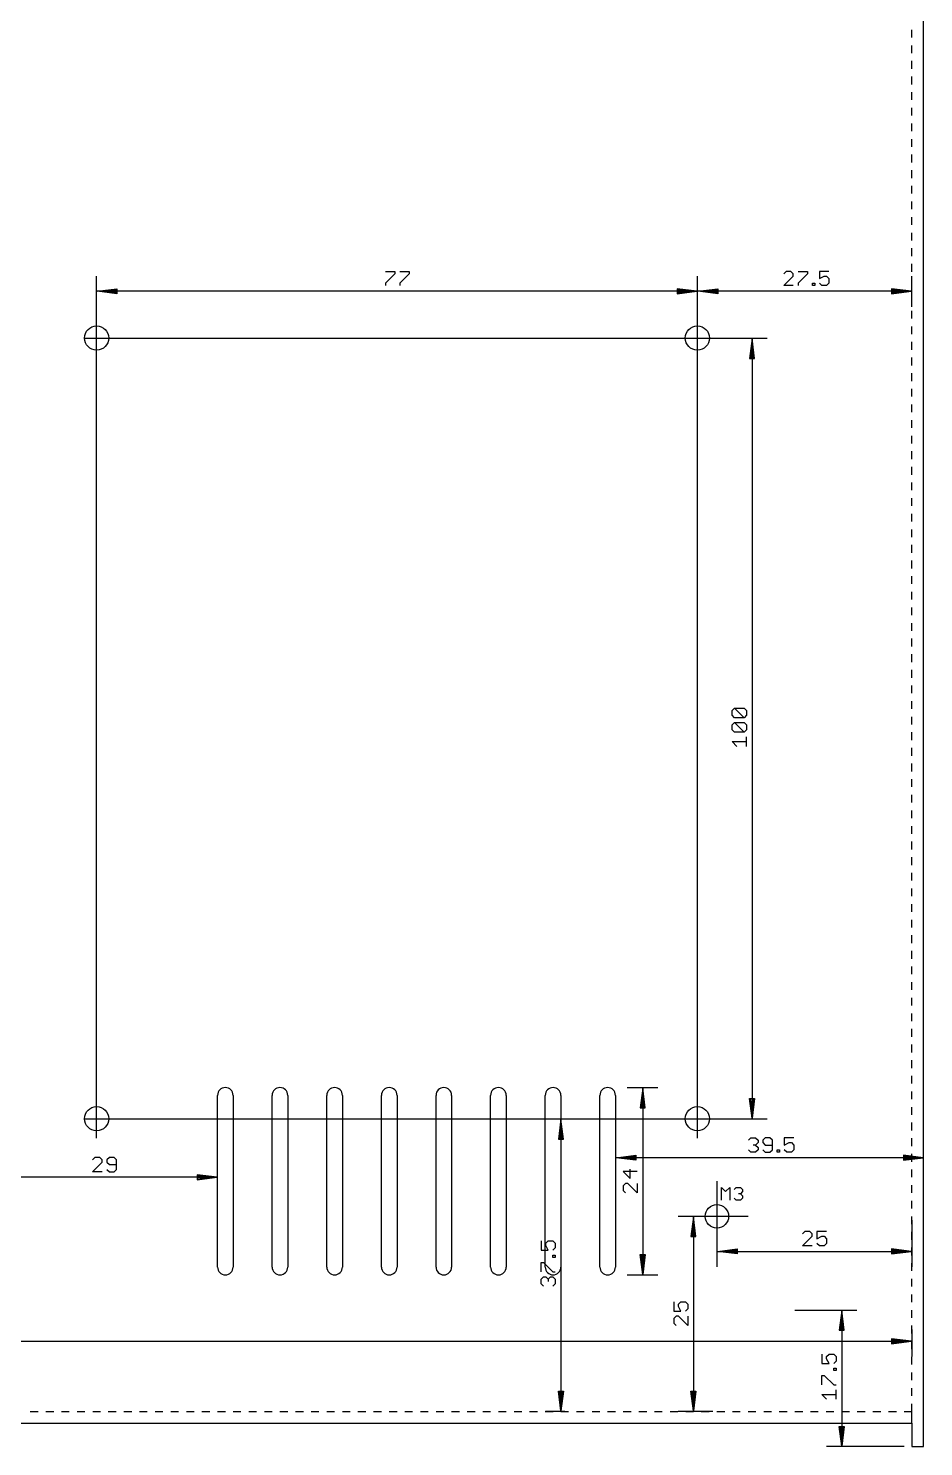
# Model space of a CAD drawing. Extents: x -7 to 590, y -48 to 445.
# Drawn here: x 175.2 to 290, y 97 to 278.7 of the extents above; entities that cross this region are included whole.
import ezdxf

# ---------------------------------------------------------------- set-up
doc = ezdxf.new("R2010")
doc.units = 0
for name, color, linetype in [('113', 4, 'CONTINUOUS'), ('138', 213, 'CONTINUOUS'), ('140', 1, 'CONTINUOUS'), ('20', 7, 'CONTINUOUS'), ('47', 2, 'CONTINUOUS')]:
    doc.layers.add(name, color=color, linetype=linetype)

msp = doc.modelspace()

# ---------------------------------------------------------------- linework, layer by layer
at = {"layer": '113'}
for p, q in [((199.5, 120), (199.5, 142)), ((201.5, 142), (201.5, 120)), ((206.5, 120), (206.5, 142)), ((208.5, 142), (208.5, 120)), ((213.5, 120), (213.5, 142)), ((215.5, 142), (215.5, 120)), ((220.5, 120), (220.5, 142)), ((222.5, 142), (222.5, 120)), ((227.5, 120), (227.5, 142)), ((229.5, 142), (229.5, 120)), ((234.5, 120), (234.5, 142)), ((236.5, 142), (236.5, 120)), ((241.5, 120), (241.5, 142)), ((243.5, 142), (243.5, 120)), ((248.5, 120), (248.5, 142)), ((250.5, 142), (250.5, 120))]:
    msp.add_line(p, q, dxfattribs=at)
for centre, start, end in [((200.5, 142), 90, 180), ((200.5, 142), 0, 90), ((207.5, 142), 90, 180), ((207.5, 142), 0, 90), ((214.5, 142), 90, 180), ((214.5, 142), 0, 90), ((221.5, 142), 90, 180), ((221.5, 142), 0, 90), ((228.5, 142), 90, 180), ((228.5, 142), 0, 90), ((235.5, 142), 90, 180), ((235.5, 142), 0, 90), ((242.5, 142), 90, 180), ((242.5, 142), 0, 90), ((249.5, 142), 90, 180), ((249.5, 142), 0, 90), ((200.5, 120), 180, 270), ((200.5, 120), 270, 0), ((207.5, 120), 180, 270), ((207.5, 120), 270, 0), ((214.5, 120), 180, 270), ((214.5, 120), 270, 0), ((221.5, 120), 180, 270), ((221.5, 120), 270, 0), ((228.5, 120), 180, 270), ((228.5, 120), 270, 0), ((235.5, 120), 180, 270), ((235.5, 120), 270, 0), ((242.5, 120), 180, 270), ((242.5, 120), 270, 0), ((249.5, 120), 180, 270), ((249.5, 120), 270, 0)]:
    msp.add_arc(centre, 1, start, end, dxfattribs=at)
at = {"layer": '138'}
for centre in [(184, 239), (261, 239), (184, 139), (261, 139)]:
    msp.add_circle(centre, 1.55, dxfattribs=at)
at = {"layer": '140'}
msp.add_circle((263.5, 126.5), 1.5, dxfattribs=at)
at = {"layer": '20'}
for p, q in [((290, 97), (290, 335)), ((288.5, 277.5), (288.5, 278.5)), ((288.5, 275.5), (288.5, 276.5)), ((288.5, 273.5), (288.5, 274.5)), ((288.5, 271.5), (288.5, 272.5)), ((288.5, 269.5), (288.5, 270.5)), ((288.5, 267.5), (288.5, 268.5)), ((288.5, 265.5), (288.5, 266.5)), ((288.5, 263.5), (288.5, 264.5)), ((288.5, 261.5), (288.5, 262.5)), ((288.5, 259.5), (288.5, 260.5)), ((288.5, 257.5), (288.5, 258.5)), ((288.5, 255.5), (288.5, 256.5)), ((288.5, 253.5), (288.5, 254.5)), ((288.5, 251.5), (288.5, 252.5)), ((288.5, 249.5), (288.5, 250.5)), ((288.5, 247.5), (288.5, 248.5)), ((288.5, 245.5), (288.5, 246.5)), ((288.5, 243.5), (288.5, 244.5)), ((288.5, 241.5), (288.5, 242.5)), ((288.5, 239.5), (288.5, 240.5)), ((288.5, 237.5), (288.5, 238.5)), ((288.5, 235.5), (288.5, 236.5)), ((288.5, 233.5), (288.5, 234.5)), ((288.5, 231.5), (288.5, 232.5)), ((288.5, 229.5), (288.5, 230.5)), ((288.5, 227.5), (288.5, 228.5)), ((288.5, 225.5), (288.5, 226.5)), ((288.5, 223.5), (288.5, 224.5)), ((288.5, 221.5), (288.5, 222.5)), ((288.5, 219.5), (288.5, 220.5)), ((288.5, 217.5), (288.5, 218.5)), ((288.5, 215.5), (288.5, 216.5)), ((288.5, 213.5), (288.5, 214.5)), ((288.5, 211.5), (288.5, 212.5)), ((288.5, 209.5), (288.5, 210.5)), ((288.5, 207.5), (288.5, 208.5)), ((288.5, 205.5), (288.5, 206.5)), ((288.5, 203.5), (288.5, 204.5)), ((288.5, 201.5), (288.5, 202.5)), ((288.5, 199.5), (288.5, 200.5)), ((288.5, 197.5), (288.5, 198.5)), ((288.5, 195.5), (288.5, 196.5)), ((288.5, 193.5), (288.5, 194.5)), ((288.5, 191.5), (288.5, 192.5)), ((288.5, 189.5), (288.5, 190.5)), ((288.5, 187.5), (288.5, 188.5)), ((288.5, 185.5), (288.5, 186.5)), ((288.5, 183.5), (288.5, 184.5)), ((288.5, 181.5), (288.5, 182.5)), ((288.5, 179.5), (288.5, 180.5)), ((288.5, 177.5), (288.5, 178.5)), ((288.5, 175.5), (288.5, 176.5)), ((288.5, 173.5), (288.5, 174.5)), ((288.5, 171.5), (288.5, 172.5)), ((288.5, 169.5), (288.5, 170.5)), ((288.5, 167.5), (288.5, 168.5)), ((288.5, 165.5), (288.5, 166.5)), ((288.5, 163.5), (288.5, 164.5)), ((288.5, 161.5), (288.5, 162.5)), ((288.5, 159.5), (288.5, 160.5)), ((288.5, 157.5), (288.5, 158.5)), ((288.5, 155.5), (288.5, 156.5)), ((288.5, 153.5), (288.5, 154.5)), ((288.5, 151.5), (288.5, 152.5)), ((288.5, 149.5), (288.5, 150.5)), ((288.5, 147.5), (288.5, 148.5)), ((288.5, 145.5), (288.5, 146.5)), ((288.5, 143.5), (288.5, 144.5)), ((288.5, 141.5), (288.5, 142.5)), ((288.5, 139.5), (288.5, 140.5)), ((288.5, 137.5), (288.5, 138.5)), ((288.5, 135.5), (288.5, 136.5)), ((288.5, 133.5), (288.5, 134.5)), ((288.5, 131.5), (288.5, 132.5)), ((288.5, 129.5), (288.5, 130.5)), ((288.5, 127.5), (288.5, 128.5)), ((288.5, 125.5), (288.5, 126.5)), ((288.5, 123.5), (288.5, 124.5)), ((288.5, 121.5), (288.5, 122.5)), ((288.5, 119.5), (288.5, 120.5)), ((288.5, 117.5), (288.5, 118.5)), ((288.5, 115.5), (288.5, 116.5)), ((288.5, 113.5), (288.5, 114.5)), ((288.5, 111.5), (288.5, 112.5)), ((288.5, 109.5), (288.5, 110.5)), ((288.5, 107.5), (288.5, 108.5)), ((288.5, 105.5), (288.5, 106.5)), ((288.5, 103.5), (288.5, 104.5)), ((288.5, 101.5), (288.5, 102.5)), ((1.5, 100), (288.5, 100)), ((175.5, 101.5), (176.5, 101.5)), ((177.5, 101.5), (178.5, 101.5)), ((179.5, 101.5), (180.5, 101.5)), ((181.5, 101.5), (182.5, 101.5)), ((183.5, 101.5), (184.5, 101.5)), ((185.5, 101.5), (186.5, 101.5)), ((187.5, 101.5), (188.5, 101.5)), ((189.5, 101.5), (190.5, 101.5)), ((191.5, 101.5), (192.5, 101.5)), ((193.5, 101.5), (194.5, 101.5)), ((195.5, 101.5), (196.5, 101.5)), ((197.5, 101.5), (198.5, 101.5)), ((199.5, 101.5), (200.5, 101.5)), ((201.5, 101.5), (202.5, 101.5)), ((203.5, 101.5), (204.5, 101.5)), ((205.5, 101.5), (206.5, 101.5)), ((207.5, 101.5), (208.5, 101.5)), ((209.5, 101.5), (210.5, 101.5)), ((211.5, 101.5), (212.5, 101.5)), ((213.5, 101.5), (214.5, 101.5)), ((215.5, 101.5), (216.5, 101.5)), ((217.5, 101.5), (218.5, 101.5)), ((219.5, 101.5), (220.5, 101.5)), ((221.5, 101.5), (222.5, 101.5)), ((223.5, 101.5), (224.5, 101.5)), ((225.5, 101.5), (226.5, 101.5)), ((227.5, 101.5), (228.5, 101.5)), ((229.5, 101.5), (230.5, 101.5)), ((231.5, 101.5), (232.5, 101.5)), ((233.5, 101.5), (234.5, 101.5)), ((235.5, 101.5), (236.5, 101.5)), ((237.5, 101.5), (238.5, 101.5)), ((239.5, 101.5), (240.5, 101.5)), ((241.5, 101.5), (242.5, 101.5)), ((243.5, 101.5), (244.5, 101.5)), ((245.5, 101.5), (246.5, 101.5)), ((247.5, 101.5), (248.5, 101.5)), ((249.5, 101.5), (250.5, 101.5)), ((251.5, 101.5), (252.5, 101.5)), ((253.5, 101.5), (254.5, 101.5)), ((255.5, 101.5), (256.5, 101.5)), ((257.5, 101.5), (258.5, 101.5)), ((259.5, 101.5), (260.5, 101.5)), ((261.5, 101.5), (262.5, 101.5)), ((263.5, 101.5), (264.5, 101.5)), ((265.5, 101.5), (266.5, 101.5)), ((267.5, 101.5), (268.5, 101.5)), ((269.5, 101.5), (270.5, 101.5)), ((271.5, 101.5), (272.5, 101.5)), ((273.5, 101.5), (274.5, 101.5)), ((275.5, 101.5), (276.5, 101.5)), ((277.5, 101.5), (278.5, 101.5)), ((279.5, 101.5), (280.5, 101.5)), ((281.5, 101.5), (282.5, 101.5)), ((283.5, 101.5), (284.5, 101.5)), ((285.5, 101.5), (286.5, 101.5)), ((287.5, 101.5), (288.5, 101.5)), ((288.5, 100), (288.5, 101.5)), ((288.5, 100), (288.5, 97)), ((288.5, 97), (290, 97))]:
    msp.add_line(p, q, dxfattribs=at)
at = {"layer": '47'}
for p, q in [((221.0083, 247.5299), (222.2072, 247.5299)), ((222.2072, 247.2302), (221.0083, 246.0313)), ((222.2072, 247.5299), (222.2072, 247.2302)), ((222.8499, 247.5299), (224.0488, 247.5299)), ((224.0488, 247.2302), (222.8499, 246.0313)), ((224.0488, 247.5299), (224.0488, 247.2302)), ((272.362, 247.5299), (272.0623, 247.2302)), ((272.9614, 247.5299), (272.362, 247.5299)), ((273.2612, 247.2302), (272.9614, 247.5299)), ((273.2612, 246.9305), (273.2612, 247.2302)), ((273.9038, 247.5299), (275.1027, 247.5299)), ((275.1027, 247.2302), (273.9038, 246.0313)), ((275.1027, 247.5299), (275.1027, 247.2302)), ((277.8651, 247.5299), (276.6662, 247.5299)), ((276.6662, 247.5299), (276.6662, 246.6308)), ((184, 136.5), (184, 246.95)), ((184.065, 245), (186.6, 245.3192)), ((184.065, 245), (186.6, 245.26)), ((186.6, 245.3192), (186.6, 244.6808)), ((221.0083, 246.0313), (221.0083, 245.7316)), ((222.8499, 246.0313), (222.8499, 245.7316)), ((260.935, 245), (258.4, 245.3192)), ((258.4, 245.3192), (258.4, 244.6808)), ((260.935, 245), (258.4, 245.26)), ((261, 241), (261, 246.95)), ((261, 136.5), (261, 246.95)), ((261.065, 245), (263.6, 245.3192)), ((261.065, 245), (263.6, 245.26)), ((263.6, 245.3192), (263.6, 244.6808)), ((272.0623, 245.7316), (273.2612, 246.9305)), ((273.2612, 245.7316), (272.0623, 245.7316)), ((273.9038, 246.0313), (273.9038, 245.7316)), ((275.7454, 245.7316), (275.7454, 246.0313)), ((275.7454, 246.0313), (276.0451, 246.0313)), ((276.0451, 245.7316), (275.7454, 245.7316)), ((276.0451, 246.0313), (276.0451, 245.7316)), ((276.6662, 246.6308), (277.2656, 246.9305)), ((276.9659, 245.7316), (276.6662, 246.0313)), ((277.5654, 245.7316), (276.9659, 245.7316)), ((277.2656, 246.9305), (277.5654, 246.9305)), ((277.5654, 246.9305), (277.8651, 246.6308)), ((277.8651, 246.0313), (277.5654, 245.7316)), ((277.8651, 246.6308), (277.8651, 246.0313)), ((288.435, 245), (285.9, 245.3192)), ((285.9, 245.3192), (285.9, 244.6808)), ((288.435, 245), (285.9, 245.26)), ((288.5, 243), (288.5, 246.95)), ((184.065, 245), (186.6, 245.13)), ((260.935, 245), (184.065, 245)), ((186.6, 244.6808), (184.065, 245)), ((186.6, 244.87), (184.065, 245)), ((186.6, 244.74), (184.065, 245)), ((260.935, 245), (258.4, 245.13)), ((258.4, 244.6808), (260.935, 245)), ((258.4, 244.87), (260.935, 245)), ((258.4, 244.74), (260.935, 245)), ((261.065, 245), (263.6, 245.13)), ((288.435, 245), (261.065, 245)), ((263.6, 244.6808), (261.065, 245)), ((263.6, 244.87), (261.065, 245)), ((263.6, 244.74), (261.065, 245)), ((288.435, 245), (285.9, 245.13)), ((285.9, 244.6808), (288.435, 245)), ((285.9, 244.87), (288.435, 245)), ((285.9, 244.74), (288.435, 245)), ((182.5, 239), (269.95, 239)), ((268, 238.935), (267.6808, 236.4)), ((268, 238.935), (267.74, 236.4)), ((268, 238.935), (267.87, 236.4)), ((268, 238.935), (268, 139.065)), ((268.3192, 236.4), (268, 238.935)), ((268.13, 236.4), (268, 238.935)), ((268.26, 236.4), (268, 238.935)), ((267.6808, 236.4), (268.3192, 236.4)), ((265.4446, 191.2963), (265.7528, 191.6045)), ((265.4446, 190.6799), (265.4446, 191.2963)), ((265.7528, 191.6045), (266.9856, 191.6045)), ((266.9856, 190.3717), (265.7528, 191.6045)), ((266.9856, 191.6045), (267.2938, 191.2963)), ((267.2938, 191.2963), (267.2938, 190.6799)), ((265.7528, 190.3717), (265.4446, 190.6799)), ((265.4446, 189.4547), (265.7528, 189.7629)), ((265.4446, 188.8383), (265.4446, 189.4547)), ((266.9856, 190.3717), (265.7528, 190.3717)), ((265.7528, 189.7629), (266.9856, 189.7629)), ((266.9856, 188.5301), (265.7528, 189.7629)), ((267.2938, 190.6799), (266.9856, 190.3717)), ((266.9856, 189.7629), (267.2938, 189.4547)), ((267.2938, 189.4547), (267.2938, 188.8383)), ((265.7528, 188.5301), (265.4446, 188.8383)), ((266.061, 186.6885), (265.4446, 187.3049)), ((265.4446, 187.3049), (267.2938, 187.3049)), ((266.9856, 188.5301), (265.7528, 188.5301)), ((267.2938, 188.8383), (266.9856, 188.5301)), ((267.2938, 186.6885), (267.2938, 187.9213)), ((252, 143), (255.95, 143)), ((254, 142.935), (253.6808, 140.4)), ((254, 142.935), (253.74, 140.4)), ((254, 142.935), (253.87, 140.4)), ((254, 142.935), (254, 119.065)), ((254.3192, 140.4), (254, 142.935)), ((254.13, 140.4), (254, 142.935)), ((254.26, 140.4), (254, 142.935)), ((253.6808, 140.4), (254.3192, 140.4)), ((268, 139.065), (267.6808, 141.6)), ((267.6808, 141.6), (268.3192, 141.6)), ((268, 139.065), (267.74, 141.6)), ((268, 139.065), (267.87, 141.6)), ((268.3192, 141.6), (268, 139.065)), ((268.13, 141.6), (268, 139.065)), ((268.26, 141.6), (268, 139.065)), ((182.5, 139), (269.95, 139)), ((242, 139), (245.45, 139)), ((243.5, 138.935), (243.1808, 136.4)), ((243.5, 138.935), (243.24, 136.4)), ((243.5, 138.935), (243.37, 136.4)), ((243.5, 138.935), (243.5, 101.565)), ((243.8192, 136.4), (243.5, 138.935)), ((243.63, 136.4), (243.5, 138.935)), ((243.76, 136.4), (243.5, 138.935)), ((243.1808, 136.4), (243.8192, 136.4)), ((267.5369, 136.2472), (267.8451, 136.5554)), ((267.8451, 136.5554), (268.4615, 136.5554)), ((268.4615, 136.5554), (268.7697, 136.2472)), ((269.6866, 136.5554), (269.3784, 136.2472)), ((270.303, 136.5554), (269.6866, 136.5554)), ((270.6112, 136.2472), (270.303, 136.5554)), ((273.3736, 136.5554), (272.1408, 136.5554)), ((272.1408, 136.5554), (272.1408, 135.6308)), ((250.5, 136), (250.5, 132.05)), ((267.8451, 134.7062), (267.5369, 135.0144)), ((268.4615, 134.7062), (267.8451, 134.7062)), ((268.4615, 135.6308), (268.1533, 135.6308)), ((268.7697, 135.939), (268.4615, 135.6308)), ((268.4615, 135.6308), (268.7697, 135.3226)), ((268.7697, 135.0144), (268.4615, 134.7062)), ((268.7697, 136.2472), (268.7697, 135.939)), ((268.7697, 135.3226), (268.7697, 135.0144)), ((269.3784, 136.2472), (269.3784, 135.939)), ((269.3784, 135.939), (269.6866, 135.6308)), ((269.3784, 135.0144), (269.6866, 134.7062)), ((269.6866, 135.6308), (270.6112, 135.6308)), ((269.6866, 134.7062), (270.303, 134.7062)), ((270.303, 134.7062), (270.6112, 135.0144)), ((270.6112, 135.0144), (270.6112, 136.2472)), ((271.22, 134.7062), (271.22, 135.0144)), ((271.22, 135.0144), (271.5282, 135.0144)), ((271.5282, 134.7062), (271.22, 134.7062)), ((271.5282, 135.0144), (271.5282, 134.7062)), ((272.1408, 135.6308), (272.7572, 135.939)), ((272.449, 134.7062), (272.1408, 135.0144)), ((273.0654, 134.7062), (272.449, 134.7062)), ((272.7572, 135.939), (273.0654, 135.939)), ((273.0654, 135.939), (273.3736, 135.6308)), ((273.3736, 135.0144), (273.0654, 134.7062)), ((273.3736, 135.6308), (273.3736, 135.0144)), ((290, 132.5), (290, 135.95)), ((183.7911, 134.0554), (183.4829, 133.7472)), ((183.4829, 132.2062), (184.7157, 133.439)), ((184.4075, 134.0554), (183.7911, 134.0554)), ((184.7157, 133.7472), (184.4075, 134.0554)), ((184.7157, 133.439), (184.7157, 133.7472)), ((185.6327, 134.0554), (185.3245, 133.7472)), ((185.3245, 133.7472), (185.3245, 133.439)), ((185.3245, 133.439), (185.6327, 133.1308)), ((186.2491, 134.0554), (185.6327, 134.0554)), ((185.6327, 133.1308), (186.5573, 133.1308)), ((186.5573, 133.7472), (186.2491, 134.0554)), ((186.5573, 132.5144), (186.5573, 133.7472)), ((199.5, 130), (199.5, 133.45)), ((250.565, 134), (253.1, 134.3192)), ((250.565, 134), (253.1, 134.26)), ((250.565, 134), (253.1, 134.13)), ((289.935, 134), (250.565, 134)), ((253.1, 133.6808), (250.565, 134)), ((253.1, 133.87), (250.565, 134)), ((253.1, 133.74), (250.565, 134)), ((253.1, 134.3192), (253.1, 133.6808)), ((289.935, 134), (287.4, 134.3192)), ((287.4, 134.3192), (287.4, 133.6808)), ((289.935, 134), (287.4, 134.26)), ((289.935, 134), (287.4, 134.13)), ((287.4, 133.6808), (289.935, 134)), ((287.4, 133.87), (289.935, 134)), ((287.4, 133.74), (289.935, 134)), ((199.435, 131.5), (170.565, 131.5)), ((184.7157, 132.2062), (183.4829, 132.2062)), ((185.3245, 132.5144), (185.6327, 132.2062)), ((185.6327, 132.2062), (186.2491, 132.2062)), ((186.2491, 132.2062), (186.5573, 132.5144)), ((199.435, 131.5), (196.9, 131.8192)), ((196.9, 131.8192), (196.9, 131.1808)), ((199.435, 131.5), (196.9, 131.76)), ((199.435, 131.5), (196.9, 131.63)), ((196.9, 131.1808), (199.435, 131.5)), ((196.9, 131.37), (199.435, 131.5)), ((196.9, 131.24), (199.435, 131.5)), ((253.2684, 132.2491), (251.4701, 132.2491)), ((251.4701, 132.2491), (252.3692, 131.3499)), ((252.3692, 131.3499), (252.3692, 132.5488)), ((263.5, 131), (263.5, 120.05)), ((251.7698, 130.7072), (251.4701, 130.4075)), ((251.4701, 130.4075), (251.4701, 129.8081)), ((251.4701, 129.8081), (251.7698, 129.5083)), ((252.0695, 130.7072), (251.7698, 130.7072)), ((253.2684, 129.5083), (252.0695, 130.7072)), ((253.2684, 130.7072), (253.2684, 129.5083)), ((264.0762, 128.5762), (264.0762, 130.2032)), ((264.0762, 130.2032), (264.6185, 129.6609)), ((264.6185, 129.6609), (265.1609, 130.2032)), ((265.1609, 130.2032), (265.1609, 128.5762)), ((265.7134, 129.932), (265.9845, 130.2032)), ((265.9845, 130.2032), (266.5269, 130.2032)), ((266.5269, 129.3897), (266.2557, 129.3897)), ((266.5269, 130.2032), (266.798, 129.932)), ((266.798, 129.6609), (266.5269, 129.3897)), ((266.5269, 129.3897), (266.798, 129.1185)), ((266.798, 129.932), (266.798, 129.6609)), ((266.798, 129.1185), (266.798, 128.8474)), ((265.9845, 128.5762), (265.7134, 128.8474)), ((266.5269, 128.5762), (265.9845, 128.5762)), ((266.798, 128.8474), (266.5269, 128.5762)), ((267.5, 126.5), (258.55, 126.5)), ((260.5, 126.435), (260.1808, 123.9)), ((260.5, 126.435), (260.24, 123.9)), ((260.5, 126.435), (260.37, 123.9)), ((260.5, 126.435), (260.5, 101.565)), ((260.8192, 123.9), (260.5, 126.435)), ((260.63, 123.9), (260.5, 126.435)), ((260.76, 123.9), (260.5, 126.435)), ((288.5, 126), (288.5, 120.05)), ((260.1808, 123.9), (260.8192, 123.9)), ((274.7911, 124.5554), (274.4829, 124.2472)), ((274.4829, 122.7062), (275.7157, 123.939)), ((275.4075, 124.5554), (274.7911, 124.5554)), ((275.7157, 124.2472), (275.4075, 124.5554)), ((275.7157, 123.939), (275.7157, 124.2472)), ((277.5573, 124.5554), (276.3245, 124.5554)), ((276.3245, 124.5554), (276.3245, 123.6308)), ((276.3245, 123.6308), (276.9409, 123.939)), ((276.9409, 123.939), (277.2491, 123.939)), ((277.2491, 123.939), (277.5573, 123.6308)), ((277.5573, 123.6308), (277.5573, 123.0144)), ((240.9701, 123.3651), (240.9701, 122.1662)), ((240.9701, 122.1662), (241.8692, 122.1662)), ((241.5695, 123.0654), (241.8692, 123.3651)), ((241.5695, 122.7656), (241.5695, 123.0654)), ((241.8692, 122.1662), (241.5695, 122.7656)), ((241.8692, 123.3651), (242.4687, 123.3651)), ((242.4687, 123.3651), (242.7684, 123.0654)), ((242.7684, 122.4659), (242.4687, 122.1662)), ((242.7684, 123.0654), (242.7684, 122.4659)), ((263.565, 122), (266.1, 122.3192)), ((263.565, 122), (266.1, 122.26)), ((263.565, 122), (266.1, 122.13)), ((263.565, 122), (288.435, 122)), ((266.1, 121.6808), (263.565, 122)), ((266.1, 121.87), (263.565, 122)), ((266.1, 121.74), (263.565, 122)), ((266.1, 122.3192), (266.1, 121.6808)), ((275.7157, 122.7062), (274.4829, 122.7062)), ((276.6327, 122.7062), (276.3245, 123.0144)), ((277.2491, 122.7062), (276.6327, 122.7062)), ((277.5573, 123.0144), (277.2491, 122.7062)), ((288.435, 122), (285.9, 122.3192)), ((285.9, 122.3192), (285.9, 121.6808)), ((288.435, 122), (285.9, 122.26)), ((288.435, 122), (285.9, 122.13)), ((285.9, 121.6808), (288.435, 122)), ((285.9, 121.87), (288.435, 122)), ((285.9, 121.74), (288.435, 122)), ((240.9701, 119.4038), (240.9701, 120.6027)), ((240.9701, 120.6027), (241.2698, 120.6027)), ((241.2698, 120.6027), (242.4687, 119.4038)), ((242.4687, 121.2454), (242.4687, 121.5451)), ((242.4687, 121.5451), (242.7684, 121.5451)), ((242.7684, 121.2454), (242.4687, 121.2454)), ((242.7684, 121.5451), (242.7684, 121.2454)), ((254, 119.065), (253.6808, 121.6)), ((253.6808, 121.6), (254.3192, 121.6)), ((254, 119.065), (253.74, 121.6)), ((254, 119.065), (253.87, 121.6)), ((254.3192, 121.6), (254, 119.065)), ((254.13, 121.6), (254, 119.065)), ((254.26, 121.6), (254, 119.065)), ((240.9701, 118.4614), (241.2698, 118.7612)), ((240.9701, 117.862), (240.9701, 118.4614)), ((241.2698, 118.7612), (241.5695, 118.7612)), ((241.5695, 118.7612), (241.8692, 118.4614)), ((241.8692, 118.4614), (242.169, 118.7612)), ((241.8692, 118.4614), (241.8692, 118.1617)), ((242.169, 118.7612), (242.4687, 118.7612)), ((242.4687, 119.4038), (242.7684, 119.4038)), ((242.4687, 118.7612), (242.7684, 118.4614)), ((242.7684, 118.4614), (242.7684, 117.862)), ((252, 119), (255.95, 119)), ((241.2698, 117.5623), (240.9701, 117.862)), ((242.7684, 117.862), (242.4687, 117.5623)), ((257.9701, 115.5488), (257.9701, 114.3499)), ((258.5695, 115.2491), (258.8692, 115.5488)), ((258.5695, 114.9494), (258.5695, 115.2491)), ((258.8692, 114.3499), (258.5695, 114.9494)), ((258.8692, 115.5488), (259.4687, 115.5488)), ((259.4687, 115.5488), (259.7684, 115.2491)), ((259.7684, 114.6496), (259.4687, 114.3499)), ((259.7684, 115.2491), (259.7684, 114.6496)), ((273.5, 114.5), (281.45, 114.5)), ((257.9701, 114.3499), (258.8692, 114.3499)), ((258.2698, 113.7072), (257.9701, 113.4075)), ((257.9701, 113.4075), (257.9701, 112.8081)), ((257.9701, 112.8081), (258.2698, 112.5083)), ((258.5695, 113.7072), (258.2698, 113.7072)), ((259.7684, 112.5083), (258.5695, 113.7072)), ((259.7684, 113.7072), (259.7684, 112.5083)), ((279.5, 114.435), (279.1808, 111.9)), ((279.5, 114.435), (279.24, 111.9)), ((279.5, 114.435), (279.37, 111.9)), ((279.5, 114.435), (279.5, 97.065)), ((279.8192, 111.9), (279.5, 114.435)), ((279.63, 111.9), (279.5, 114.435)), ((279.76, 111.9), (279.5, 114.435)), ((279.1808, 111.9), (279.8192, 111.9)), ((288.5, 112), (288.5, 108.55)), ((1.565, 110.5), (288.435, 110.5)), ((288.435, 110.5), (285.9, 110.8192)), ((285.9, 110.8192), (285.9, 110.1808)), ((288.435, 110.5), (285.9, 110.76)), ((288.435, 110.5), (285.9, 110.63)), ((285.9, 110.1808), (288.435, 110.5)), ((285.9, 110.37), (288.435, 110.5)), ((285.9, 110.24), (288.435, 110.5)), ((276.9701, 108.8651), (276.9701, 107.6662)), ((276.9701, 107.6662), (277.8692, 107.6662)), ((277.5695, 108.5654), (277.8692, 108.8651)), ((277.5695, 108.2656), (277.5695, 108.5654)), ((277.8692, 107.6662), (277.5695, 108.2656)), ((277.8692, 108.8651), (278.4687, 108.8651)), ((278.4687, 108.8651), (278.7684, 108.5654)), ((278.7684, 107.9659), (278.4687, 107.6662)), ((278.7684, 108.5654), (278.7684, 107.9659)), ((276.9701, 104.9038), (276.9701, 106.1027)), ((276.9701, 106.1027), (277.2698, 106.1027)), ((277.2698, 106.1027), (278.4687, 104.9038)), ((278.4687, 106.7454), (278.4687, 107.0451)), ((278.4687, 107.0451), (278.7684, 107.0451)), ((278.7684, 106.7454), (278.4687, 106.7454)), ((278.7684, 107.0451), (278.7684, 106.7454)), ((243.5, 101.565), (243.1808, 104.1)), ((243.1808, 104.1), (243.8192, 104.1)), ((243.5, 101.565), (243.24, 104.1)), ((243.5, 101.565), (243.37, 104.1)), ((243.8192, 104.1), (243.5, 101.565)), ((243.63, 104.1), (243.5, 101.565)), ((243.76, 104.1), (243.5, 101.565)), ((260.5, 101.565), (260.1808, 104.1)), ((260.1808, 104.1), (260.8192, 104.1)), ((260.5, 101.565), (260.24, 104.1)), ((260.5, 101.565), (260.37, 104.1)), ((260.8192, 104.1), (260.5, 101.565)), ((260.63, 104.1), (260.5, 101.565)), ((260.76, 104.1), (260.5, 101.565)), ((277.5695, 103.0623), (276.9701, 103.6617)), ((276.9701, 103.6617), (278.7684, 103.6617)), ((278.4687, 104.9038), (278.7684, 104.9038)), ((278.7684, 103.0623), (278.7684, 104.2612)), ((244, 101.5), (241.55, 101.5)), ((263, 101.5), (258.55, 101.5)), ((279.5, 97.065), (279.1808, 99.6)), ((279.1808, 99.6), (279.8192, 99.6)), ((279.5, 97.065), (279.24, 99.6)), ((279.5, 97.065), (279.37, 99.6)), ((279.8192, 99.6), (279.5, 97.065)), ((279.63, 99.6), (279.5, 97.065)), ((279.76, 99.6), (279.5, 97.065)), ((287.5, 97), (277.55, 97))]:
    msp.add_line(p, q, dxfattribs=at)

doc.saveas('drawing.dxf')
